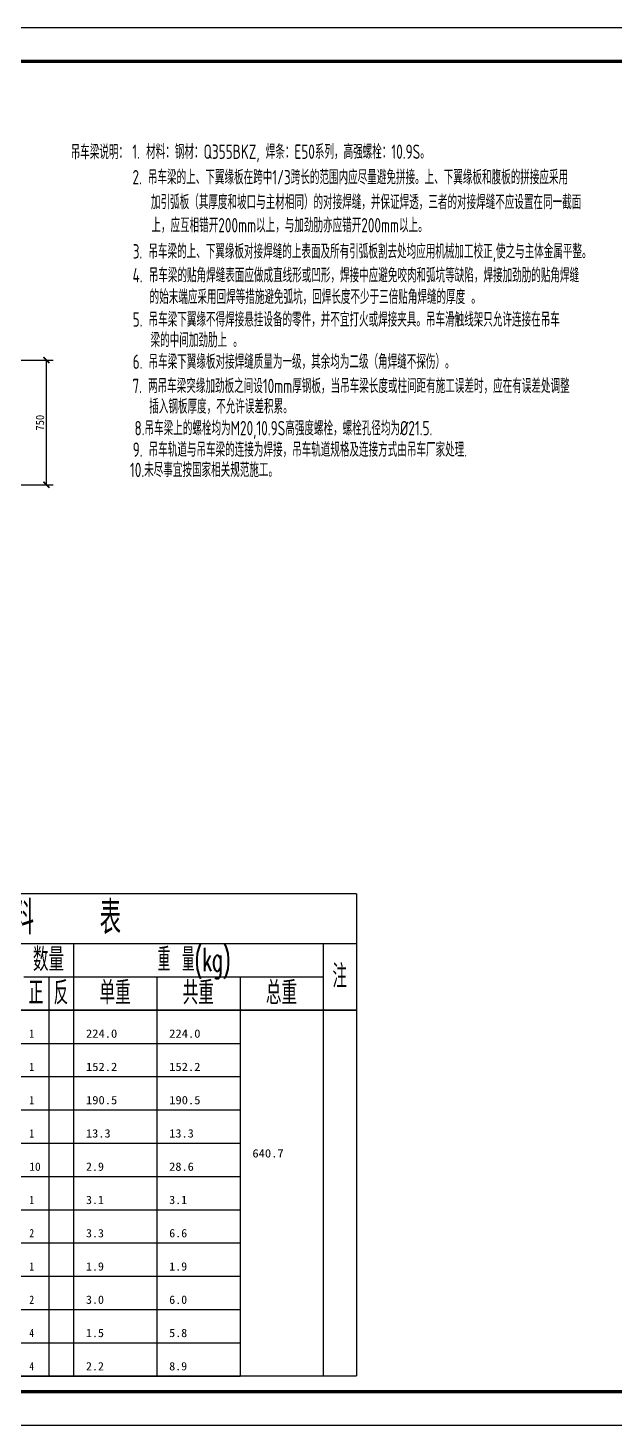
# Model space of a CAD drawing. Extents: x 69728788 to 150163257, y 20675998 to 43663798.
# Drawn here: x 75075370 to 75093006, y 20762739 to 20804739 of the extents above; entities that cross this region are included whole.
import ezdxf
from ezdxf.enums import TextEntityAlignment as Align

# ---------------------------------------------------------------- set-up
doc = ezdxf.new("R2010")
doc.units = 0
doc.header["$LTSCALE"] = 1000
doc.header["$MEASUREMENT"] = 0
for name, color, linetype in [('PUB_TITLE', 4, 'CONTINUOUS'), ('S1', 2, 'CONTINUOUS'), ('尺寸标注', 253, 'CONTINUOUS'), ('轴线__尺寸数字', 4, 'CONTINUOUS')]:
    doc.layers.add(name, color=color, linetype=linetype)
doc.styles.add('HZ', font='txt', dxfattribs={"width": 0.7, "height": 5, "bigfont": 'STF:宋体'})
doc.styles.add('HZS', font='atssdeng.shx', dxfattribs={"width": 0.7, "bigfont": 'atssdchn.shx'})

msp = doc.modelspace()

# ---------------------------------------------------------------- linework, layer by layer
at = {"layer": 'PUB_TITLE'}
msp.add_lwpolyline([(75041786, 20762739), (75130986, 20762739), (75130986, 20804739), (75041786, 20804739)], close=True, dxfattribs=at)
at = {"layer": 'PUB_TITLE', "const_width": 100}
msp.add_lwpolyline([(75044286, 20763739), (75129986, 20763739), (75129986, 20803739), (75044286, 20803739)], close=True, dxfattribs=at)
at = {"layer": '尺寸标注'}
for p, q in [((75072924.3, 20794755.7), (75076124.3, 20794755.7)), ((75075924.3, 20791005.7), (75075924.3, 20794755.7)), ((75072924.3, 20791005.7), (75076124.3, 20791005.7))]:
    msp.add_line(p, q, dxfattribs=at)
at = {"layer": '尺寸标注', "const_width": 45}
for points in [[(75075835.9, 20794844.1), (75076012.7, 20794667.3)], [(75075835.9, 20791094.1), (75076012.7, 20790917.3)]]:
    msp.add_lwpolyline(points, dxfattribs=at)
at = {"layer": '轴线__尺寸数字'}
for p, q in [((75076742.4, 20777212.6), (75076742.4, 20776212.6)), ((75084242.4, 20777212.6), (75084242.4, 20776212.6)), ((75075242.4, 20776212.6), (75084242.4, 20776212.6)), ((75075992.4, 20776212.6), (75075992.4, 20775212.6)), ((75076742.4, 20776212.6), (75076742.4, 20775212.6)), ((75079242.4, 20776212.6), (75079242.4, 20775212.6)), ((75081742.4, 20776212.6), (75081742.4, 20775212.6)), ((75084242.4, 20776212.6), (75084242.4, 20775212.6)), ((75068242.4, 20775212.6), (75085242.4, 20775212.6)), ((75075992.4, 20775212.6), (75075992.4, 20764212.6)), ((75076742.4, 20775212.6), (75076742.4, 20764212.6)), ((75079242.4, 20775212.6), (75079242.4, 20764212.6)), ((75081742.4, 20775212.6), (75081742.4, 20764212.6)), ((75084242.4, 20775212.6), (75084242.4, 20764212.6)), ((75069242.4, 20774212.6), (75081742.4, 20774212.6)), ((75069242.4, 20773212.6), (75081742.4, 20773212.6)), ((75069242.4, 20772212.6), (75081742.4, 20772212.6)), ((75069242.4, 20771212.6), (75081742.4, 20771212.6)), ((75069242.4, 20770212.6), (75081742.4, 20770212.6)), ((75069242.4, 20769212.6), (75081742.4, 20769212.6)), ((75069242.4, 20768212.6), (75081742.4, 20768212.6)), ((75069242.4, 20767212.6), (75081742.4, 20767212.6)), ((75069242.4, 20766212.6), (75081742.4, 20766212.6)), ((75069242.4, 20765212.6), (75081742.4, 20765212.6)), ((75069242.4, 20764212.6), (75081742.4, 20764212.6))]:
    msp.add_line(p, q, dxfattribs=at)
at = {"layer": '轴线__尺寸数字', "const_width": 45}
for points in [[(75068242.4, 20778712.6), (75085242.4, 20778712.6)], [(75085242.4, 20778712.6), (75085242.4, 20777212.6)], [(75068242.4, 20777212.6), (75085242.4, 20777212.6)], [(75085242.4, 20777212.6), (75085242.4, 20776212.6)], [(75085242.4, 20776212.6), (75085242.4, 20775212.6)], [(75068242.4, 20775212.6), (75085242.4, 20775212.6)], [(75085242.4, 20775212.6), (75085242.4, 20764212.6)], [(75068242.4, 20764212.6), (75085242.4, 20764212.6)]]:
    msp.add_lwpolyline(points, dxfattribs=at)

# ---------------------------------------------------------------- texts
at = {"layer": 'S1', "style": 'HZS', "width": 0.7}
for s, p in [('吊车梁说明：', (75076653.1, 20800793.1)), ('1. 材料：钢材：Q355BKZ, 焊条：E50系列，高强螺栓：10.9S。', (75078506.7, 20800802.7)), ('2. 吊车梁的上、下翼缘板在跨中1/3跨长的范围内应尽量避免拼接。上、下翼缘板和腹板的拼接应采用', (75078508.7, 20800035.4)), ('加引弧板（其厚度和坡口与主材相同）的对接焊缝，并保证焊透，三者的对接焊缝不应设置在同一截面', (75079065.3, 20799288.2)), ('上，应互相错开200mm以上，与加劲肋亦应错开200mm以上。', (75079077.2, 20798592.3)), ('3. 吊车梁的上、下翼缘板对接焊缝的上表面及所有引弧板割去处均应用机械加工校正,使之与主体金属平整。', (75078516.6, 20797806)), ('4. 吊车梁的贴角焊缝表面应做成直线形或凹形，焊接中应避免咬肉和弧坑等缺陷，焊接加劲肋的贴角焊缝', (75078512.7, 20797088.7)), ('的始末端应采用回焊等措施避免弧坑，回焊长度不少于三倍贴角焊缝的厚度 。', (75079024.5, 20796436.4)), ('5. 吊车梁下翼缘不得焊接悬挂设备的零件，并不宜打火或焊接夹具。吊车滑触线架只允许连接在吊车', (75078515.6, 20795757.7)), ('梁的中间加劲肋上 。', (75079053.1, 20795138.2)), ('6. 吊车梁下翼缘板对接焊缝质量为一级，其余均为二级（角焊缝不探伤）。', (75078515.7, 20794489.4)), ('7. 两吊车梁突缘加劲板之间设10mm厚钢板，当吊车梁长度或柱间距有施工误差时，应在有误差处调整', (75078508.1, 20793760.5)), ('插入钢板厚度，不允许误差积累。', (75079013.8, 20793143.6)), ('8.吊车梁上的螺栓均为M20,10.9S高强度螺栓，螺栓孔径均为%%C21.5.', (75078569.6, 20792491.5)), ('9. 吊车轨道与吊车梁的连接为焊接，吊车轨道规格及连接方式由吊车厂家处理.', (75078514.5, 20791846.1)), ('10.未尽事宜按国家相关规范施工。', (75078434.5, 20791236.9))]:
    msp.add_text(s, height=432, dxfattribs=at).set_placement(p)
at = {"layer": '尺寸标注', "width": 0.910001}
msp.add_text('750', height=250, rotation=90, dxfattribs=at).set_placement((75075854.3, 20792635.7), (75075854.3, 20793108.2), align=Align.FIT)
at = {"layer": '轴线__尺寸数字', "style": 'HZ'}
for s, height, width, p, p2 in [('材   料   表', 1000, 0.688477, (75072292.4, 20777492.6), (75078167.4, 20777492.6)), ('数量', 700, 0.470843, (75075517.4, 20776383.6), (75076454.9, 20776383.6)), ('重 量(kg)', 700, 0.488281, (75079267.4, 20776383.6), (75081454.9, 20776383.6)), ('注', 700, 0.439453, (75084517.4, 20775883.6), (75084954.9, 20775883.6)), ('反', 700, 0.439453, (75076142.4, 20775383.6), (75076579.9, 20775383.6)), ('单重', 700, 0.470843, (75077517.4, 20775383.6), (75078454.9, 20775383.6)), ('共重', 700, 0.470843, (75080017.4, 20775383.6), (75080954.9, 20775383.6)), ('总重', 700, 0.470843, (75082517.4, 20775383.6), (75083454.9, 20775383.6)), ('正', 700, 0.439453, (75075392.4, 20775383.6), (75075829.9, 20775383.6))]:
    msp.add_text(s, height=height, dxfattribs=dict(at, width=width)).set_placement(p, p2, align=Align.FIT)
at = {"layer": '轴线__尺寸数字'}
for s, width, p, p2 in [('1', 2.911924, (75075412.4, 20774382.6), (75075552.4, 20774382.6)), ('224.0', 1.163805, (75077112.4, 20774382.6), (75078052.4, 20774382.6)), ('224.0', 1.163805, (75079612.4, 20774382.6), (75080552.4, 20774382.6)), ('1', 2.911924, (75075412.4, 20773382.6), (75075552.4, 20773382.6)), ('152.2', 1.221995, (75077112.4, 20773382.6), (75078052.4, 20773382.6)), ('152.2', 1.221995, (75079612.4, 20773382.6), (75080552.4, 20773382.6)), ('1', 2.911924, (75075412.4, 20772382.6), (75075552.4, 20772382.6)), ('190.5', 1.221995, (75077112.4, 20772382.6), (75078052.4, 20772382.6)), ('190.5', 1.221995, (75079612.4, 20772382.6), (75080552.4, 20772382.6)), ('1', 2.911924, (75075412.4, 20771382.6), (75075552.4, 20771382.6)), ('13.3', 1.28266, (75077112.4, 20771382.6), (75077852.4, 20771382.6)), ('13.3', 1.28266, (75079612.4, 20771382.6), (75080352.4, 20771382.6)), ('640.7', 1.163805, (75082112.4, 20770782.6), (75083052.4, 20770782.6)), ('10', 1.178654, (75075412.4, 20770382.6), (75075752.4, 20770382.6)), ('2.9', 1.306038, (75077112.4, 20770382.6), (75077652.4, 20770382.6)), ('28.6', 1.221581, (75079612.4, 20770382.6), (75080352.4, 20770382.6)), ('1', 2.911924, (75075412.4, 20769382.6), (75075552.4, 20769382.6)), ('3.1', 1.604561, (75077112.4, 20769382.6), (75077652.4, 20769382.6)), ('3.1', 1.604561, (75079612.4, 20769382.6), (75080152.4, 20769382.6)), ('2', 1.039973, (75075412.4, 20768382.6), (75075552.4, 20768382.6)), ('3.3', 1.276355, (75077112.4, 20768382.6), (75077652.4, 20768382.6)), ('6.6', 1.306038, (75079612.4, 20768382.6), (75080152.4, 20768382.6)), ('1', 2.911924, (75075412.4, 20767382.6), (75075552.4, 20767382.6)), ('1.9', 1.43999, (75077112.4, 20767382.6), (75077652.4, 20767382.6)), ('1.9', 1.43999, (75079612.4, 20767382.6), (75080152.4, 20767382.6)), ('2', 1.039973, (75075412.4, 20766382.6), (75075552.4, 20766382.6)), ('3.0', 1.276355, (75077112.4, 20766382.6), (75077652.4, 20766382.6)), ('6.0', 1.276355, (75079612.4, 20766382.6), (75080152.4, 20766382.6)), ('4', 0.970641, (75075412.4, 20765382.6), (75075552.4, 20765382.6)), ('1.5', 1.40399, (75077112.4, 20765382.6), (75077652.4, 20765382.6)), ('5.8', 1.276355, (75079612.4, 20765382.6), (75080152.4, 20765382.6)), ('4', 0.970641, (75075412.4, 20764382.6), (75075552.4, 20764382.6)), ('2.2', 1.276355, (75077112.4, 20764382.6), (75077652.4, 20764382.6)), ('8.9', 1.306038, (75079612.4, 20764382.6), (75080152.4, 20764382.6))]:
    msp.add_text(s, height=250, dxfattribs=dict(at, width=width)).set_placement(p, p2, align=Align.FIT)

doc.saveas('drawing.dxf')
